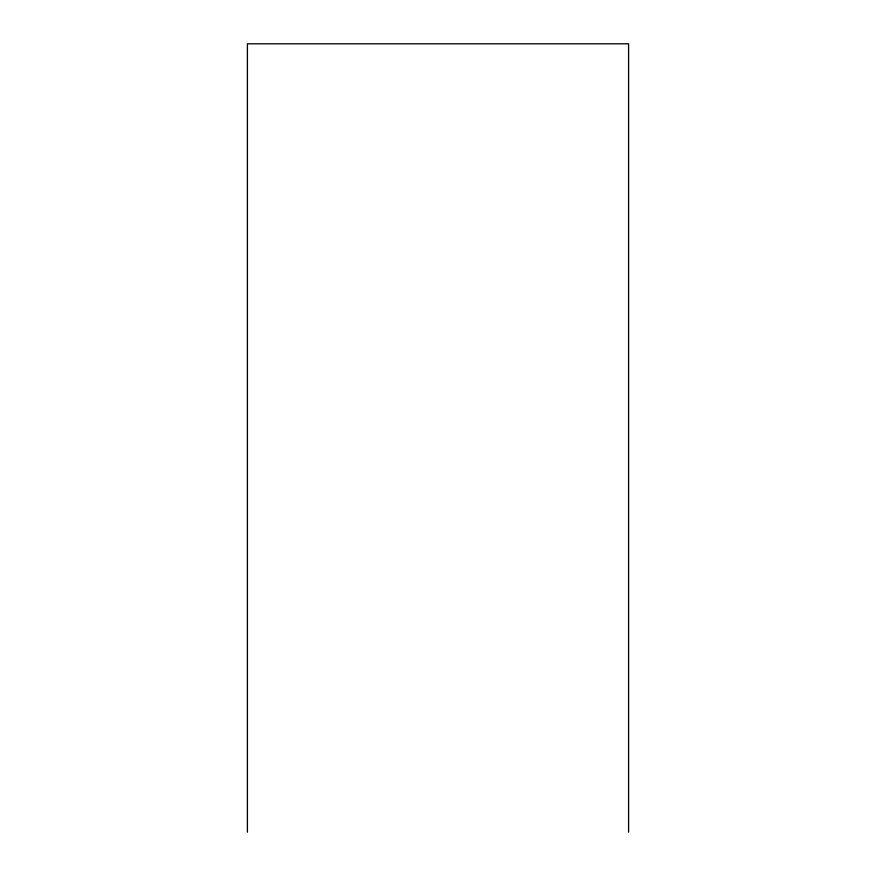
<?xml version="1.0" encoding="UTF-8"?>
<svg xmlns="http://www.w3.org/2000/svg" width="876" height="876" viewBox="0 0 876 876"><rect width="100%" height="100%" fill="white"/><g stroke="black" fill="none" stroke-linecap="round" stroke-linejoin="round"><path stroke-width="1.31" d="M628.596 832.2L628.596 43.8L247.404 43.8L247.404 832.2"/></g></svg>
